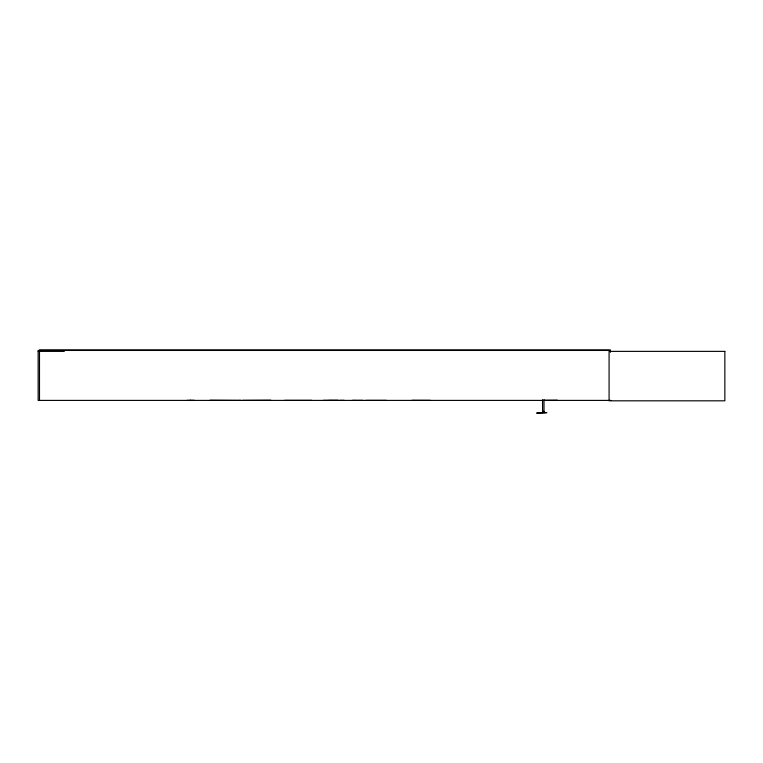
<?xml version="1.0" encoding="UTF-8"?>
<svg xmlns="http://www.w3.org/2000/svg" width="763" height="763" viewBox="0 0 763 763"><rect width="100%" height="100%" fill="white"/><g stroke="black" fill="none" stroke-linecap="round" stroke-linejoin="round"><path stroke-width="1.14" d="M186.773 400.384L194.183 400.298M365.706 400.384L386.24 400.356M289.616 400.337L284.494 400.356M306.306 400.337L290.035 400.356M352.401 400.337L357.342 400.337M238.428 400.337L240.822 400.337M237.827 400.384L232.839 400.356M232.4 400.356L210.035 400.213M190.636 400.298L190.016 400.356M609.084 350.446L38.15 350.446L38.15 400.403L610.896 400.403M38.15 351.371L64.321 351.371M242.5 400.356L270.836 400.203M311.79 400.337L306.716 400.356M328.414 400.337L323.159 400.356M328.929 400.203L338.2 400.213M344.17 400.337L339.754 400.356M358.057 400.356L362.997 400.356M411.982 400.298L430.265 400.337M543.962 400.279L557.371 400.184M542.503 411.429L544.048 411.429M610.429 352.277L610.429 349.931L39.495 349.931L39.495 400.403M544 399.707L544 412.659M542.56 399.707L542.56 412.659M724.85 351.371L609.084 351.371L609.084 400.813L724.85 400.813L724.85 351.371M546.699 412.659L536.809 413.069L546.699 412.659"/></g></svg>
